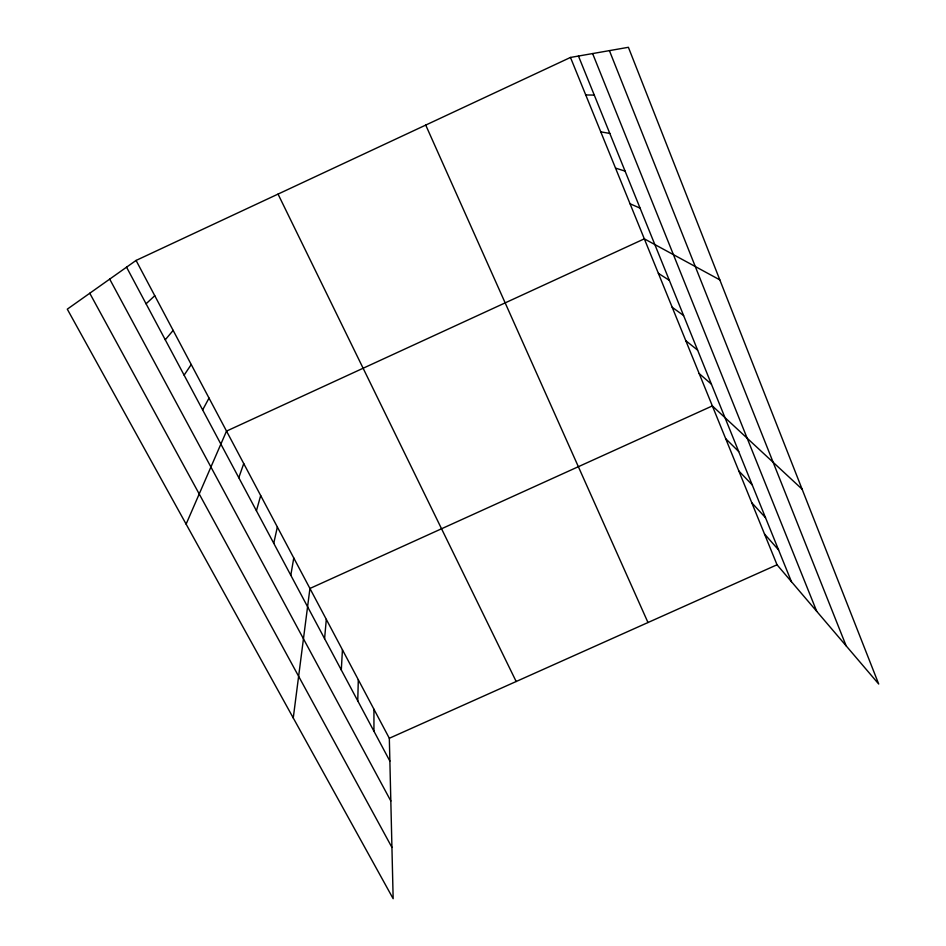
<?xml version="1.0" encoding="UTF-8"?>
<svg xmlns="http://www.w3.org/2000/svg" width="946" height="946" viewBox="0 0 946 946"><rect width="100%" height="100%" fill="white"/><g stroke="black" fill="none" stroke-linecap="round" stroke-linejoin="round"><path stroke-width="1.42" d="M357.754 700.856L358.309 679.76M341.305 669.993L342.44 649.819M324.584 638.621L326.311 619.394M293.26 717.955L309.933 588.471L712.35 405.917L802.102 489.177M290.8 575.263L293.768 557.986M273.749 543.288L277.355 527.017M256.425 510.769L260.682 495.562M238.794 477.718L243.737 463.587M186.114 524.131L226.52 431.104L644.332 238.841L719.811 279.862M202.657 409.914L209.019 398.089M184.115 375.148L191.234 364.529M165.266 339.78L173.153 330.402M146.074 303.796L154.766 295.72M136.07 260.434L67.296 309.165L393.158 898.7L389.326 738.27L136.07 260.434L570.473 57.446L628.392 47.3L878.704 684.029L777.033 564.786L570.473 57.446M389.326 738.27L777.033 564.786M585.74 94.967L594.265 95.085M600.757 131.849L609.815 133.433M615.527 168.104L625.081 171.12M630.048 203.768L640.087 208.155M658.381 273.347L669.342 280.347M672.192 307.296L683.591 315.526M685.791 340.69L697.616 350.126M699.177 373.564L711.404 384.147M725.7 438.708L738.708 451.538M738.838 470.99L752.224 484.884M751.774 502.752L765.515 517.687M764.498 534.005L778.593 549.945M89.764 293.248L391.94 847.427M109.701 279.117L390.828 801.002M126.551 267.174L389.87 761.092M278.041 194.096L516.173 681.51M425.724 125.085L647.986 622.527M578.455 56.051L791.447 581.695M592.622 53.567L816.705 611.317M609.413 50.623L846.138 645.834M373.942 709.252L373.942 731.211"/></g></svg>
